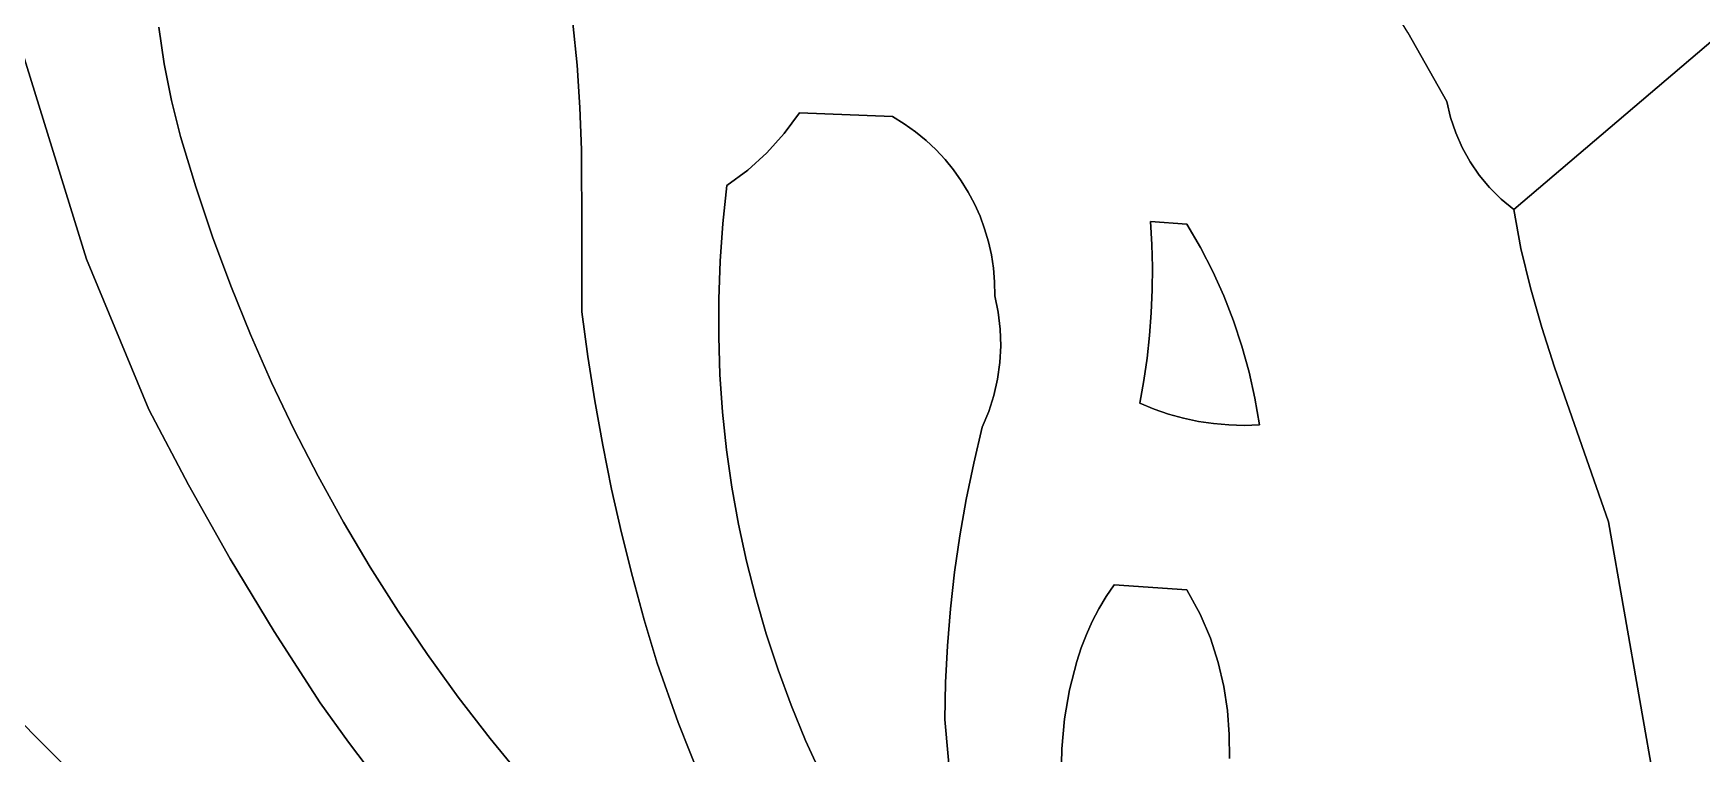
# Model space of a CAD drawing. Header units: inches. Extents: x 37.2 to 70.6, y 17.4 to 61.6.
# Drawn here: x 53.039 to 57.513, y 42.264 to 44.197 of the extents above; entities that cross this region are included whole.
import ezdxf

# ---------------------------------------------------------------- set-up
doc = ezdxf.new("R2010")
doc.units = ezdxf.units.IN
doc.layers.add('SURFACES_FOR_SKETCHUP', color=7, linetype='Continuous')

msp = doc.modelspace()

# ---------------------------------------------------------------- linework, layer by layer
at = {"layer": 'SURFACES_FOR_SKETCHUP'}
for points, invisible_edges in [([(59.764, 46.0725), (57.009, 43.724), (58.3459, 44.0983)], 10), ([(59.764, 46.0725), (58.1569, 45.2728), (57.009, 43.724)], 3), ([(58.082, 45.214), (57.009, 43.724), (58.1569, 45.2728)], 3), ([(58.0057, 45.1571), (57.009, 43.724), (58.082, 45.214)], 3), ([(57.928, 45.102), (57.009, 43.724), (58.0057, 45.1571)], 3), ([(57.8489, 45.0489), (57.009, 43.724), (57.928, 45.102)], 3), ([(57.7685, 44.9978), (57.009, 43.724), (57.8489, 45.0489)], 3), ([(56.8298, 44.014), (57.5026, 44.9902), (56.725, 44.199)], 3), ([(57.5026, 44.9902), (56.8298, 44.014), (57.009, 43.724)], 11), ([(57.7685, 44.9978), (57.5026, 44.9902), (57.009, 43.724)], 11), ([(52.8445, 44.6828), (51.9372, 43.6565), (53.1813, 43.591)], 3), ([(53.3754, 44.2129), (52.8445, 44.6828), (53.3898, 44.1145)], 3), ([(53.1813, 43.591), (53.3898, 44.1145), (52.8445, 44.6828)], 3), ([(56.035, 43.6915), (56.4968, 44.5576), (55.483, 44.5037)], 11), ([(56.1324, 43.6842), (56.4968, 44.5576), (56.035, 43.6915)], 3), ([(56.4968, 44.5576), (56.1324, 43.6842), (56.614, 44.3803)], 3), ([(55.1, 44.4469), (55.0934, 43.9837), (55.2106, 44.4686)], 11), ([(55.2106, 44.4686), (55.0934, 43.9837), (55.2542, 44.4646)], 3), ([(55.4275, 44.4714), (55.3747, 43.9539), (55.4459, 44.4796)], 3), ([(55.4046, 43.9326), (55.4459, 44.4796), (55.3747, 43.9539)], 3), ([(55.4091, 44.4653), (55.3747, 43.9539), (55.4275, 44.4714)], 3), ([(55.4459, 44.4796), (55.4046, 43.9326), (55.4644, 44.4903)], 3), ([(55.4329, 43.9095), (55.4644, 44.4903), (55.4046, 43.9326)], 3), ([(55.4644, 44.4903), (55.4329, 43.9095), (55.483, 44.5037)], 3), ([(55.4593, 43.8847), (55.483, 44.5037), (55.4329, 43.9095)], 3), ([(55.4839, 43.8583), (55.483, 44.5037), (55.4593, 43.8847)], 3), ([(55.483, 44.5037), (55.4839, 43.8583), (56.035, 43.6915)], 11), ([(54.9668, 44.4191), (55.0934, 43.9837), (55.034, 44.4298)], 3), ([(55.034, 44.4298), (55.0934, 43.9837), (55.1, 44.4469)], 3), ([(55.3432, 43.9732), (55.2542, 44.4646), (55.0934, 43.9837)], 3), ([(55.2542, 44.4646), (55.3432, 43.9732), (55.2952, 44.4602)], 3), ([(55.2952, 44.4602), (55.3432, 43.9732), (55.3344, 44.4576)], 3), ([(55.3344, 44.4576), (55.3432, 43.9732), (55.3721, 44.4586)], 3), ([(55.3721, 44.4586), (55.3432, 43.9732), (55.4091, 44.4653)], 3), ([(55.3747, 43.9539), (55.4091, 44.4653), (55.3432, 43.9732)], 3), ([(54.4977, 44.1108), (54.8986, 44.4148), (54.4858, 44.2234)], 3), ([(54.8986, 44.4148), (54.4977, 44.1108), (55.0525, 43.9275)], 11), ([(54.8986, 44.4148), (55.0934, 43.9837), (54.9668, 44.4191)], 3), ([(55.0934, 43.9837), (54.8986, 44.4148), (55.0525, 43.9275)], 3), ([(56.614, 44.3803), (56.1324, 43.6842), (56.725, 44.199)], 3), ([(53.3754, 44.2129), (53.3898, 44.1145), (54.4684, 44.3338)], 10), ([(54.4858, 44.2234), (54.4684, 44.3338), (53.3898, 44.1145)], 10), ([(53.4094, 44.0167), (54.4858, 44.2234), (53.3898, 44.1145)], 3), ([(54.4858, 44.2234), (53.4094, 44.0167), (54.4977, 44.1108)], 3), ([(56.725, 44.199), (56.1324, 43.6842), (56.8298, 44.014)], 3), ([(53.3898, 44.1145), (53.1813, 43.591), (53.4094, 44.0167)], 3), ([(53.434, 43.9199), (54.4977, 44.1108), (53.4094, 44.0167)], 3), ([(54.4977, 44.1108), (53.434, 43.9199), (54.5049, 43.9972)], 3), ([(55.0061, 43.8759), (55.0525, 43.9275), (54.4977, 44.1108)], 10), ([(54.5049, 43.9972), (55.0061, 43.8759), (54.4977, 44.1108)], 3), ([(58.2893, 44.0622), (58.3459, 44.0983), (57.009, 43.724)], 10), ([(58.2335, 44.0203), (58.2893, 44.0622), (57.009, 43.724)], 10), ([(53.4094, 44.0167), (53.1813, 43.591), (53.434, 43.9199)], 3), ([(53.4749, 43.7847), (54.5049, 43.9972), (53.434, 43.9199)], 3), ([(54.5049, 43.9972), (53.4749, 43.7847), (54.5087, 43.8836)], 3), ([(54.5087, 43.8836), (54.8986, 43.7881), (54.5049, 43.9972)], 3), ([(54.9547, 43.8293), (55.0061, 43.8759), (54.5049, 43.9972)], 10), ([(54.9547, 43.8293), (54.5049, 43.9972), (54.8986, 43.7881)], 3), ([(55.3432, 43.9732), (55.0934, 43.9837), (55.0525, 43.9275)], 8), ([(56.8396, 43.9712), (56.8298, 44.014), (56.1324, 43.6842)], 10), ([(56.8298, 44.014), (56.8396, 43.9712), (56.8708, 43.8899)], 10), ([(56.8708, 43.8899), (56.8918, 43.852), (56.8298, 44.014)], 10), ([(57.009, 43.724), (56.8298, 44.014), (56.8918, 43.852)], 11), ([(58.2335, 44.0203), (57.009, 43.724), (58.1778, 43.9741)], 3), ([(55.4046, 43.9326), (55.0061, 43.8759), (55.4329, 43.9095)], 3), ([(55.0061, 43.8759), (55.4046, 43.9326), (55.0525, 43.9275)], 3), ([(55.3432, 43.9732), (55.0525, 43.9275), (55.3747, 43.9539)], 3), ([(55.3747, 43.9539), (55.0525, 43.9275), (55.4046, 43.9326)], 3), ([(56.1324, 43.6842), (56.1687, 43.6218), (56.8396, 43.9712)], 10), ([(56.8533, 43.9297), (56.8396, 43.9712), (56.1687, 43.6218)], 10), ([(56.8533, 43.9297), (56.8708, 43.8899), (56.8396, 43.9712)], 2), ([(57.0281, 43.6192), (58.1778, 43.9741), (57.009, 43.724)], 3), ([(58.1778, 43.9741), (57.0281, 43.6192), (58.2103, 43.8245)], 3), ([(53.434, 43.9199), (53.1813, 43.591), (53.4749, 43.7847)], 3), ([(55.4329, 43.9095), (55.0061, 43.8759), (55.4593, 43.8847)], 3), ([(56.2016, 43.5578), (56.8533, 43.9297), (56.1687, 43.6218)], 3), ([(56.8708, 43.8899), (56.8533, 43.9297), (56.2016, 43.5578)], 10), ([(56.8708, 43.8899), (56.2016, 43.5578), (56.8918, 43.852)], 3), ([(53.5197, 43.651), (54.5087, 43.8836), (53.4749, 43.7847)], 3), ([(54.5087, 43.8836), (53.5197, 43.651), (54.5101, 43.6604)], 3), ([(54.5101, 43.6604), (54.8986, 43.7881), (54.5087, 43.8836)], 3), ([(54.8805, 43.5852), (55.5275, 43.8012), (55.0061, 43.8759)], 11), ([(54.8805, 43.5852), (55.0061, 43.8759), (54.8877, 43.6867)], 3), ([(54.9547, 43.8293), (54.8877, 43.6867), (55.0061, 43.8759)], 3), ([(55.4593, 43.8847), (55.0061, 43.8759), (55.4839, 43.8583)], 3), ([(55.5067, 43.8304), (55.0061, 43.8759), (55.5275, 43.8012)], 3), ([(55.4839, 43.8583), (55.0061, 43.8759), (55.5067, 43.8304)], 3), ([(55.5067, 43.8304), (56.035, 43.6915), (55.4839, 43.8583)], 3), ([(56.2016, 43.5578), (56.2312, 43.4922), (56.8918, 43.852)], 10), ([(56.9163, 43.8162), (56.8918, 43.852), (56.2312, 43.4922)], 10), ([(56.8918, 43.852), (56.9163, 43.8162), (57.009, 43.724)], 10), ([(55.5275, 43.8012), (54.8805, 43.5852), (55.5463, 43.7706)], 3), ([(54.8986, 43.7881), (54.8877, 43.6867), (54.9547, 43.8293)], 2), ([(55.5275, 43.8012), (56.035, 43.6915), (55.5067, 43.8304)], 3), ([(55.5463, 43.7706), (56.035, 43.6915), (55.5275, 43.8012)], 3), ([(56.2312, 43.4922), (56.2574, 43.4253), (56.9163, 43.8162)], 10), ([(56.9441, 43.7827), (56.9163, 43.8162), (56.2574, 43.4253)], 10), ([(56.9441, 43.7827), (56.9751, 43.7519), (56.9163, 43.8162)], 2), ([(57.009, 43.724), (56.9163, 43.8162), (56.9751, 43.7519)], 3), ([(57.0536, 43.5135), (58.2103, 43.8245), (57.0281, 43.6192)], 3), ([(57.084, 43.4073), (58.2103, 43.8245), (57.0536, 43.5135)], 3), ([(57.118, 43.3011), (58.2103, 43.8245), (57.084, 43.4073)], 3), ([(57.1916, 43.0906), (58.2103, 43.8245), (57.118, 43.3011)], 3), ([(57.2634, 42.8857), (58.2103, 43.8245), (57.1916, 43.0906)], 3), ([(58.2103, 43.8245), (57.2634, 42.8857), (58.905, 42.7499)], 3), ([(53.4749, 43.7847), (53.1813, 43.591), (53.5197, 43.651)], 3), ([(54.8986, 43.7881), (54.5101, 43.6604), (54.8877, 43.6867)], 3), ([(55.5463, 43.7706), (54.8805, 43.5852), (55.563, 43.7389)], 3), ([(55.563, 43.7389), (56.035, 43.6915), (55.5463, 43.7706)], 3), ([(57.0281, 43.6192), (56.9441, 43.7827), (56.2574, 43.4253)], 11), ([(57.0281, 43.6192), (56.9751, 43.7519), (56.9441, 43.7827)], 9), ([(55.563, 43.7389), (54.8805, 43.5852), (55.5777, 43.706)], 3), ([(55.5777, 43.706), (56.035, 43.6915), (55.563, 43.7389)], 3), ([(57.0281, 43.6192), (57.009, 43.724), (56.9751, 43.7519)], 8), ([(54.8877, 43.6867), (54.5101, 43.6604), (54.8805, 43.5852)], 3), ([(55.5777, 43.706), (54.8805, 43.5852), (55.5901, 43.6723)], 3), ([(55.5901, 43.6723), (54.8805, 43.5852), (55.6003, 43.6376)], 3), ([(55.5901, 43.6723), (56.035, 43.6915), (55.5777, 43.706)], 3), ([(55.6003, 43.6376), (56.035, 43.6915), (55.5901, 43.6723)], 3), ([(55.6082, 43.6022), (56.035, 43.6915), (55.6003, 43.6376)], 3), ([(56.035, 43.6915), (55.6082, 43.6022), (56.0386, 43.6304)], 3), ([(56.1324, 43.6842), (56.035, 43.6915), (56.0386, 43.6304)], 8), ([(56.1324, 43.6842), (56.0386, 43.6304), (56.1687, 43.6218)], 3), ([(51.9791, 43.583), (53.1813, 43.591), (51.9372, 43.6565)], 3), ([(53.5197, 43.651), (53.1813, 43.591), (53.5686, 43.5189)], 3), ([(53.5686, 43.5189), (54.5101, 43.6604), (53.5197, 43.651)], 3), ([(53.6213, 43.3885), (54.5101, 43.6604), (53.5686, 43.5189)], 3), ([(54.5101, 43.6604), (53.6213, 43.3885), (54.5103, 43.4496)], 3), ([(54.5101, 43.6604), (54.5103, 43.4496), (54.8805, 43.5852)], 10), ([(55.6003, 43.6376), (54.8805, 43.5852), (55.6082, 43.6022)], 3), ([(55.6137, 43.5662), (56.0386, 43.6304), (55.6082, 43.6022)], 3), ([(56.0386, 43.6304), (55.6137, 43.5662), (56.0402, 43.5692)], 3), ([(56.0402, 43.5692), (56.1687, 43.6218), (56.0386, 43.6304)], 3), ([(56.1687, 43.6218), (56.0402, 43.5692), (56.2016, 43.5578)], 3), ([(56.2574, 43.4253), (56.2802, 43.3571), (57.0281, 43.6192)], 10), ([(57.0536, 43.5135), (57.0281, 43.6192), (56.2802, 43.3571)], 10), ([(52.0231, 43.5102), (53.1813, 43.591), (51.9791, 43.583)], 3), ([(52.069, 43.4384), (53.1813, 43.591), (52.0231, 43.5102)], 3), ([(52.069, 43.4384), (52.166, 43.2973), (53.1813, 43.591)], 10), ([(52.166, 43.2973), (52.269, 43.1598), (53.1813, 43.591)], 10), ([(52.269, 43.1598), (52.3767, 43.0261), (53.1813, 43.591)], 10), ([(52.3767, 43.0261), (52.4879, 42.8962), (53.1813, 43.591)], 10), ([(53.3489, 43.1872), (53.1813, 43.591), (52.4879, 42.8962)], 10), ([(53.3489, 43.1872), (53.5686, 43.5189), (53.1813, 43.591)], 3), ([(54.8805, 43.5852), (54.5103, 43.4496), (54.8769, 43.4837)], 3), ([(54.8769, 43.4837), (55.6137, 43.5662), (54.8805, 43.5852)], 3), ([(55.6082, 43.6022), (54.8805, 43.5852), (55.6137, 43.5662)], 3), ([(55.6137, 43.5662), (54.8769, 43.4837), (55.6168, 43.5296)], 3), ([(55.6168, 43.5296), (54.8769, 43.4837), (55.6173, 43.4926)], 3), ([(55.6168, 43.5296), (56.0402, 43.5692), (55.6137, 43.5662)], 3), ([(56.0396, 43.5081), (56.0402, 43.5692), (55.6168, 43.5296)], 10), ([(55.6168, 43.5296), (55.6173, 43.4926), (56.0396, 43.5081)], 10), ([(56.0396, 43.5081), (56.2016, 43.5578), (56.0402, 43.5692)], 3), ([(56.2016, 43.5578), (56.0396, 43.5081), (56.2312, 43.4922)], 3), ([(53.6213, 43.3885), (53.5686, 43.5189), (53.3489, 43.1872)], 10), ([(54.8769, 43.3822), (55.6173, 43.4926), (54.8769, 43.4837)], 3), ([(55.6173, 43.4926), (54.8769, 43.3822), (55.6265, 43.4481)], 3), ([(55.6265, 43.4481), (56.0396, 43.5081), (55.6173, 43.4926)], 3), ([(56.0371, 43.447), (56.0396, 43.5081), (55.6265, 43.4481)], 10), ([(56.0371, 43.447), (56.2312, 43.4922), (56.0396, 43.5081)], 3), ([(56.2312, 43.4922), (56.0371, 43.447), (56.2574, 43.4253)], 3), ([(56.2802, 43.3571), (56.2994, 43.2878), (57.0536, 43.5135)], 10), ([(57.084, 43.4073), (57.0536, 43.5135), (56.2994, 43.2878)], 10), ([(53.6779, 43.2599), (54.5103, 43.4496), (53.6213, 43.3885)], 3), ([(53.7384, 43.1331), (54.5103, 43.4496), (53.6779, 43.2599)], 3), ([(54.5103, 43.4496), (53.7384, 43.1331), (54.5262, 43.33)], 3), ([(54.8769, 43.4837), (54.5103, 43.4496), (54.8769, 43.3822)], 3), ([(54.5262, 43.33), (54.8769, 43.3822), (54.5103, 43.4496)], 3), ([(55.6265, 43.4481), (54.8769, 43.3822), (55.6318, 43.4032)], 3), ([(55.6318, 43.4032), (56.0371, 43.447), (55.6265, 43.4481)], 3), ([(56.0371, 43.447), (55.6318, 43.4032), (56.0325, 43.3861)], 3), ([(56.0325, 43.3861), (56.2574, 43.4253), (56.0371, 43.447)], 3), ([(55.6318, 43.4032), (54.8769, 43.3822), (55.6332, 43.3582)], 3), ([(55.6318, 43.4032), (55.6332, 43.3582), (56.0325, 43.3861)], 10), ([(56.2574, 43.4253), (56.0325, 43.3861), (56.2802, 43.3571)], 3), ([(56.2994, 43.2878), (56.3151, 43.2175), (57.084, 43.4073)], 10), ([(56.3151, 43.2175), (56.3272, 43.1463), (57.084, 43.4073)], 10), ([(57.118, 43.3011), (57.084, 43.4073), (56.3272, 43.1463)], 10), ([(53.6779, 43.2599), (53.6213, 43.3885), (53.3489, 43.1872)], 10), ([(54.8769, 43.3822), (54.5262, 43.33), (54.8804, 43.281)], 3), ([(54.8804, 43.281), (55.6309, 43.3133), (54.8769, 43.3822)], 3), ([(55.6332, 43.3582), (54.8769, 43.3822), (55.6309, 43.3133)], 3), ([(55.6332, 43.3582), (55.6309, 43.3133), (56.0258, 43.3253)], 10), ([(56.0325, 43.3861), (55.6332, 43.3582), (56.0258, 43.3253)], 3), ([(56.0258, 43.3253), (56.2802, 43.3571), (56.0325, 43.3861)], 3), ([(56.123, 43.1642), (56.2802, 43.3571), (56.0258, 43.3253)], 11), ([(56.2802, 43.3571), (56.123, 43.1642), (56.2994, 43.2878)], 3), ([(53.8026, 43.0082), (54.5262, 43.33), (53.7384, 43.1331)], 3), ([(54.5262, 43.33), (53.8026, 43.0082), (54.5448, 43.2108)], 3), ([(54.5448, 43.2108), (54.8804, 43.281), (54.5262, 43.33)], 3), ([(55.6309, 43.3133), (54.8804, 43.281), (55.6248, 43.2687)], 3), ([(55.6248, 43.2687), (56.0064, 43.2045), (55.6309, 43.3133)], 3), ([(56.0171, 43.2648), (56.0258, 43.3253), (55.6309, 43.3133)], 10), ([(56.0064, 43.2045), (56.0171, 43.2648), (55.6309, 43.3133)], 10), ([(56.0171, 43.2648), (56.0834, 43.1752), (56.0258, 43.3253)], 3), ([(56.123, 43.1642), (56.0258, 43.3253), (56.0834, 43.1752)], 3), ([(54.8804, 43.281), (54.5448, 43.2108), (54.8876, 43.18)], 3), ([(55.6013, 43.1817), (54.8804, 43.281), (55.5839, 43.1397)], 3), ([(54.8876, 43.18), (55.5839, 43.1397), (54.8804, 43.281)], 3), ([(55.6149, 43.2248), (54.8804, 43.281), (55.6013, 43.1817)], 3), ([(55.6248, 43.2687), (54.8804, 43.281), (55.6149, 43.2248)], 3), ([(55.6248, 43.2687), (55.6149, 43.2248), (56.0064, 43.2045)], 10), ([(56.0064, 43.2045), (56.0445, 43.1886), (56.0171, 43.2648)], 2), ([(56.0445, 43.1886), (56.0834, 43.1752), (56.0171, 43.2648)], 10), ([(56.1632, 43.1556), (56.2994, 43.2878), (56.123, 43.1642)], 3), ([(56.2038, 43.1495), (56.2994, 43.2878), (56.1632, 43.1556)], 3), ([(56.3151, 43.2175), (56.2994, 43.2878), (56.2038, 43.1495)], 10), ([(57.1916, 43.0906), (57.118, 43.3011), (56.3272, 43.1463)], 10), ([(53.3489, 43.1872), (53.4549, 42.9853), (53.6779, 43.2599)], 10), ([(53.7384, 43.1331), (53.6779, 43.2599), (53.4549, 42.9853)], 10), ([(55.6149, 43.2248), (55.6013, 43.1817), (56.0064, 43.2045)], 10), ([(56.2448, 43.1459), (56.3151, 43.2175), (56.2038, 43.1495)], 3), ([(56.2859, 43.1449), (56.3151, 43.2175), (56.2448, 43.1459)], 3), ([(56.3272, 43.1463), (56.3151, 43.2175), (56.2859, 43.1449)], 2), ([(52.4879, 42.8962), (52.6013, 42.7703), (53.3489, 43.1872)], 10), ([(52.6013, 42.7703), (52.7158, 42.6485), (53.3489, 43.1872)], 10), ([(53.4549, 42.9853), (53.3489, 43.1872), (52.7158, 42.6485)], 10), ([(53.8705, 42.8854), (54.5448, 43.2108), (53.8026, 43.0082)], 3), ([(54.5448, 43.2108), (53.8705, 42.8854), (54.566, 43.092)], 3), ([(54.566, 43.092), (54.8876, 43.18), (54.5448, 43.2108)], 3), ([(54.8876, 43.18), (54.566, 43.092), (54.8983, 43.0794)], 3), ([(54.8983, 43.0794), (55.5608, 43.0433), (54.8876, 43.18)], 3), ([(55.5839, 43.1397), (54.8876, 43.18), (55.5608, 43.0433)], 3), ([(55.5839, 43.1397), (55.5608, 43.0433), (56.0064, 43.2045)], 10), ([(55.9376, 42.7175), (56.0064, 43.2045), (55.5608, 43.0433)], 11), ([(55.6013, 43.1817), (55.5839, 43.1397), (56.0064, 43.2045)], 10), ([(56.0064, 43.2045), (55.9376, 42.7175), (56.0445, 43.1886)], 3), ([(56.0445, 43.1886), (55.9376, 42.7175), (56.0834, 43.1752)], 3), ([(56.0834, 43.1752), (55.9376, 42.7175), (56.123, 43.1642)], 3), ([(53.8026, 43.0082), (53.7384, 43.1331), (53.4549, 42.9853)], 10), ([(56.1324, 42.7038), (56.123, 43.1642), (55.9376, 42.7175)], 3), ([(56.123, 43.1642), (56.1324, 42.7038), (56.1632, 43.1556)], 3), ([(56.1632, 43.1556), (56.1324, 42.7038), (56.2038, 43.1495)], 3), ([(56.2038, 43.1495), (56.1324, 42.7038), (56.2448, 43.1459)], 3), ([(56.2859, 43.1449), (56.1324, 42.7038), (56.3272, 43.1463)], 3), ([(56.1677, 42.6386), (56.3272, 43.1463), (56.1324, 42.7038)], 3), ([(56.2448, 43.1459), (56.1324, 42.7038), (56.2859, 43.1449)], 3), ([(56.1955, 42.5737), (56.3272, 43.1463), (56.1677, 42.6386)], 3), ([(56.3272, 43.1463), (56.1955, 42.5737), (57.2634, 42.8857)], 11), ([(57.2634, 42.8857), (57.1916, 43.0906), (56.3272, 43.1463)], 10), ([(53.9421, 42.7647), (54.566, 43.092), (53.8705, 42.8854)], 3), ([(54.566, 43.092), (53.9421, 42.7647), (54.5899, 42.9738)], 3), ([(54.5899, 42.9738), (54.8983, 43.0794), (54.566, 43.092)], 3), ([(54.8983, 43.0794), (54.5899, 42.9738), (54.9125, 42.9793)], 3), ([(54.9125, 42.9793), (55.5608, 43.0433), (54.8983, 43.0794)], 3), ([(55.5608, 43.0433), (54.9125, 42.9793), (55.5406, 42.9463)], 3), ([(55.5608, 43.0433), (55.5406, 42.9463), (55.9376, 42.7175)], 10), ([(53.4549, 42.9853), (53.567, 42.7868), (53.8026, 43.0082)], 10), ([(53.8705, 42.8854), (53.8026, 43.0082), (53.567, 42.7868)], 10), ([(52.7158, 42.6485), (52.8301, 42.531), (53.4549, 42.9853)], 10), ([(52.8301, 42.531), (52.943, 42.4177), (53.4549, 42.9853)], 10), ([(53.567, 42.7868), (53.4549, 42.9853), (52.943, 42.4177)], 10), ([(54.0174, 42.6461), (54.5899, 42.9738), (53.9421, 42.7647)], 3), ([(54.5899, 42.9738), (54.0174, 42.6461), (54.6165, 42.8562)], 3), ([(54.6165, 42.8562), (54.9125, 42.9793), (54.5899, 42.9738)], 3), ([(54.9125, 42.9793), (54.6165, 42.8562), (54.9303, 42.8798)], 3), ([(54.9303, 42.8798), (55.5406, 42.9463), (54.9125, 42.9793)], 3), ([(55.5406, 42.9463), (54.9303, 42.8798), (55.5234, 42.8488)], 3), ([(55.5406, 42.9463), (55.5234, 42.8488), (55.9376, 42.7175)], 10), ([(53.567, 42.7868), (53.6849, 42.5917), (53.8705, 42.8854)], 10), ([(53.8705, 42.8854), (53.6849, 42.5917), (53.9421, 42.7647)], 3), ([(54.6457, 42.7391), (54.9303, 42.8798), (54.6165, 42.8562)], 3), ([(54.9303, 42.8798), (54.6457, 42.7391), (54.9516, 42.7809)], 3), ([(54.9516, 42.7809), (55.5234, 42.8488), (54.9303, 42.8798)], 3), ([(56.2165, 42.5091), (57.2634, 42.8857), (56.1955, 42.5737)], 3), ([(56.2165, 42.5091), (56.2314, 42.4447), (57.2634, 42.8857)], 10), ([(56.2314, 42.4447), (56.241, 42.3803), (57.2634, 42.8857)], 10), ([(57.3952, 42.1328), (57.2634, 42.8857), (56.241, 42.3803)], 10), ([(57.3952, 42.1328), (58.905, 42.7499), (57.2634, 42.8857)], 3), ([(54.0962, 42.5299), (54.6165, 42.8562), (54.0174, 42.6461)], 3), ([(54.6165, 42.8562), (54.0962, 42.5299), (54.6457, 42.7391)], 3), ([(55.5234, 42.8488), (54.9516, 42.7809), (55.5093, 42.7508)], 3), ([(55.5234, 42.8488), (55.5093, 42.7508), (55.8965, 42.6527)], 10), ([(55.9161, 42.6856), (55.9376, 42.7175), (55.5234, 42.8488)], 10), ([(55.8965, 42.6527), (55.9161, 42.6856), (55.5234, 42.8488)], 10), ([(52.943, 42.4177), (53.035, 42.3202), (53.567, 42.7868)], 10), ([(53.035, 42.3202), (53.1301, 42.2257), (53.567, 42.7868)], 10), ([(53.6849, 42.5917), (53.567, 42.7868), (53.1301, 42.2257)], 10), ([(54.6775, 42.6228), (54.9516, 42.7809), (54.6457, 42.7391)], 3), ([(54.9516, 42.7809), (54.6775, 42.6228), (54.9763, 42.6828)], 3), ([(54.9763, 42.6828), (55.5093, 42.7508), (54.9516, 42.7809)], 3), ([(53.9421, 42.7647), (53.6849, 42.5917), (54.0174, 42.6461)], 3), ([(54.1785, 42.416), (54.6457, 42.7391), (54.0962, 42.5299)], 3), ([(54.6457, 42.7391), (54.1785, 42.416), (54.6775, 42.6228)], 3), ([(55.5093, 42.7508), (54.9763, 42.6828), (55.4982, 42.6524)], 3), ([(55.5093, 42.7508), (55.4982, 42.6524), (55.8632, 42.5837)], 10), ([(55.8789, 42.6187), (55.8965, 42.6527), (55.5093, 42.7508)], 10), ([(55.8632, 42.5837), (55.8789, 42.6187), (55.5093, 42.7508)], 10), ([(58.905, 42.7499), (57.3952, 42.1328), (58.9656, 41.7636)], 11), ([(54.712, 42.5071), (54.9763, 42.6828), (54.6775, 42.6228)], 3), ([(54.9763, 42.6828), (54.712, 42.5071), (55.0046, 42.5855)], 3), ([(55.0046, 42.5855), (55.4982, 42.6524), (54.9763, 42.6828)], 3), ([(55.8965, 42.6527), (56.1677, 42.6386), (55.9161, 42.6856)], 3), ([(56.1324, 42.7038), (55.9376, 42.7175), (55.9161, 42.6856)], 8), ([(56.1324, 42.7038), (55.9161, 42.6856), (56.1677, 42.6386)], 3), ([(53.8086, 42.4001), (54.0174, 42.6461), (53.6849, 42.5917)], 3), ([(54.0174, 42.6461), (53.8086, 42.4001), (54.0962, 42.5299)], 3), ([(55.4982, 42.6524), (55.0046, 42.5855), (55.4901, 42.5537)], 3), ([(55.4982, 42.6524), (55.4901, 42.5537), (55.8493, 42.5479)], 10), ([(55.8493, 42.5479), (55.8632, 42.5837), (55.4982, 42.6524)], 10), ([(55.8789, 42.6187), (56.1677, 42.6386), (55.8965, 42.6527)], 3), ([(56.1677, 42.6386), (55.8789, 42.6187), (56.1955, 42.5737)], 3), ([(53.1301, 42.2257), (53.2281, 42.1344), (53.6849, 42.5917)], 10), ([(53.2281, 42.1344), (53.3289, 42.0463), (53.6849, 42.5917)], 10), ([(53.8086, 42.4001), (53.6849, 42.5917), (53.3289, 42.0463)], 10), ([(54.2644, 42.3045), (54.6775, 42.6228), (54.1785, 42.416)], 3), ([(54.6775, 42.6228), (54.2644, 42.3045), (54.712, 42.5071)], 3), ([(55.8789, 42.6187), (55.8632, 42.5837), (56.1955, 42.5737)], 10), ([(55.0046, 42.5855), (54.712, 42.5071), (55.0363, 42.4892)], 3), ([(55.0363, 42.4892), (55.4901, 42.5537), (55.0046, 42.5855)], 3), ([(55.0715, 42.3939), (55.4901, 42.5537), (55.0363, 42.4892)], 3), ([(55.4901, 42.5537), (55.0715, 42.3939), (55.485, 42.4548)], 3), ([(55.4901, 42.5537), (55.485, 42.4548), (55.8178, 42.4355)], 10), ([(55.8371, 42.5111), (55.8493, 42.5479), (55.4901, 42.5537)], 10), ([(55.8178, 42.4355), (55.8371, 42.5111), (55.4901, 42.5537)], 10), ([(55.8371, 42.5111), (56.2165, 42.5091), (55.8493, 42.5479)], 3), ([(55.8632, 42.5837), (55.8493, 42.5479), (56.1955, 42.5737)], 10), ([(56.2165, 42.5091), (56.1955, 42.5737), (55.8493, 42.5479)], 10), ([(53.884, 42.2952), (54.0962, 42.5299), (53.8086, 42.4001)], 3), ([(54.0962, 42.5299), (53.884, 42.2952), (54.1785, 42.416)], 3), ([(54.3537, 42.1956), (54.712, 42.5071), (54.2644, 42.3045)], 3), ([(54.712, 42.5071), (54.3537, 42.1956), (54.7686, 42.3478)], 3), ([(54.7686, 42.3478), (55.0363, 42.4892), (54.712, 42.5071)], 3), ([(55.8178, 42.4355), (56.2314, 42.4447), (55.8371, 42.5111)], 3), ([(56.2165, 42.5091), (55.8371, 42.5111), (56.2314, 42.4447)], 3), ([(55.0363, 42.4892), (54.7686, 42.3478), (55.0715, 42.3939)], 3), ([(53.9621, 42.1924), (54.1785, 42.416), (53.884, 42.2952)], 3), ([(54.1785, 42.416), (53.9621, 42.1924), (54.2644, 42.3045)], 3), ([(55.1101, 42.2997), (55.485, 42.4548), (55.0715, 42.3939)], 3), ([(55.485, 42.4548), (55.1101, 42.2997), (55.483, 42.3557)], 3), ([(55.485, 42.4548), (55.483, 42.3557), (55.8047, 42.3573)], 10), ([(55.8047, 42.3573), (55.8178, 42.4355), (55.485, 42.4548)], 10), ([(55.8047, 42.3573), (56.241, 42.3803), (55.8178, 42.4355)], 3), ([(56.2314, 42.4447), (55.8178, 42.4355), (56.241, 42.3803)], 3), ([(53.3289, 42.0463), (53.4325, 41.9615), (53.8086, 42.4001)], 10), ([(53.884, 42.2952), (53.8086, 42.4001), (53.4325, 41.9615)], 10), ([(54.8311, 42.1908), (55.0715, 42.3939), (54.7686, 42.3478)], 3), ([(55.0715, 42.3939), (54.8311, 42.1908), (55.1101, 42.2997)], 3), ([(56.241, 42.3803), (55.8047, 42.3573), (56.2459, 42.3158)], 3), ([(56.241, 42.3803), (56.2459, 42.3158), (57.3952, 42.1328)], 10), ([(54.4463, 42.0893), (54.7686, 42.3478), (54.3537, 42.1956)], 3), ([(54.7686, 42.3478), (54.4463, 42.0893), (54.8311, 42.1908)], 3), ([(55.1522, 42.2067), (55.483, 42.3557), (55.1101, 42.2997)], 3), ([(55.1823, 42.1182), (55.483, 42.3557), (55.1522, 42.2067)], 3), ([(55.2181, 42.0322), (55.483, 42.3557), (55.1823, 42.1182)], 3), ([(55.2181, 42.0322), (55.5185, 41.9748), (55.483, 42.3557)], 9), ([(55.7974, 42.2771), (55.8047, 42.3573), (55.483, 42.3557)], 10), ([(55.483, 42.3557), (55.5185, 41.9748), (55.7954, 42.1955)], 10), ([(55.7954, 42.1955), (55.7974, 42.2771), (55.483, 42.3557)], 10), ([(55.7974, 42.2771), (56.2459, 42.3158), (55.8047, 42.3573)], 3), ([(53.035, 42.3202), (52.8557, 42.064), (53.1301, 42.2257)], 3), ([(53.4325, 41.9615), (53.5388, 41.88), (53.884, 42.2952)], 10), ([(53.9621, 42.1924), (53.884, 42.2952), (53.5388, 41.88)], 10), ([(54.0428, 42.0917), (54.2644, 42.3045), (53.9621, 42.1924)], 3), ([(54.2644, 42.3045), (54.0428, 42.0917), (54.3537, 42.1956)], 3), ([(55.1101, 42.2997), (54.8311, 42.1908), (55.1522, 42.2067)], 3), ([(55.7954, 42.1955), (56.2468, 42.2513), (55.7974, 42.2771)], 3), ([(56.2459, 42.3158), (55.7974, 42.2771), (56.2468, 42.2513)], 3), ([(56.2459, 42.3158), (56.2468, 42.2513), (57.3952, 42.1328)], 10)]:
    msp.add_3dface(points, dxfattribs=dict(at, invisible_edges=invisible_edges))

doc.saveas('drawing.dxf')
